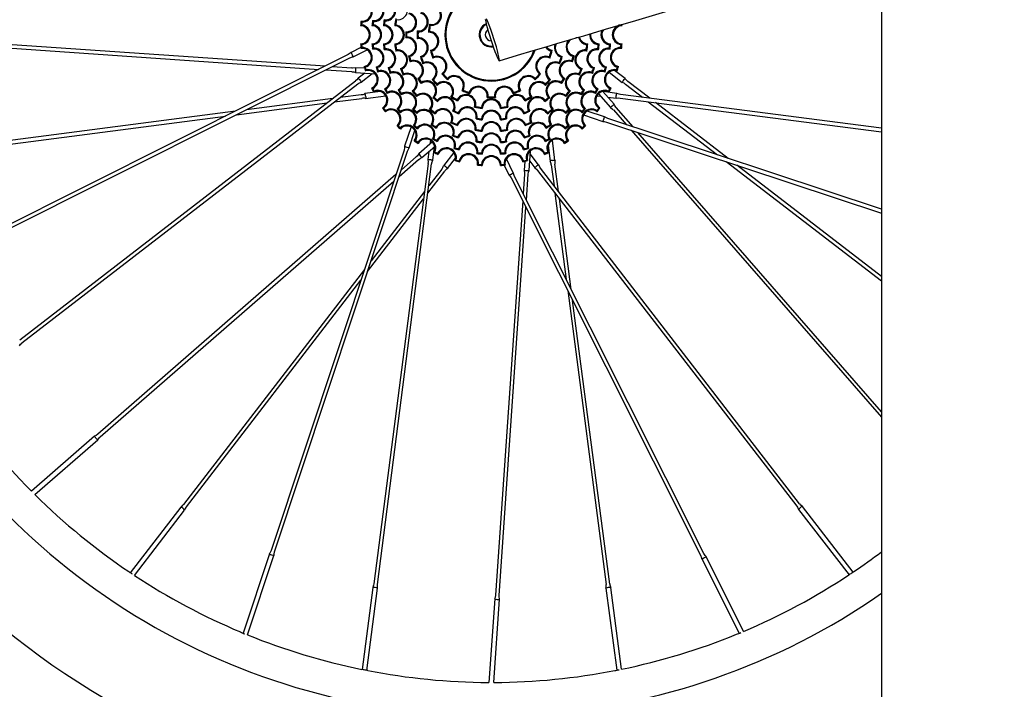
# Model space of a CAD drawing. Header units: inches. Extents: x -8 to 544, y 1 to 138.
# Drawn here: x 358.42 to 374.65, y 95.81 to 106.87 of the extents above; entities that cross this region are included whole.
import ezdxf

# ---------------------------------------------------------------- set-up
doc = ezdxf.new("R2010")
doc.units = ezdxf.units.IN
doc.layers.add('ZANO_R', color=7, linetype='Continuous', lineweight=0)
doc.layers.add('ZANO_W', color=1, linetype='Continuous', lineweight=0)
doc.styles.get("Standard").update_dxf_attribs({"font": 'arial.ttf'})
doc.dimstyles.new('amerykanie', dxfattribs={"dimtxt": 50, "dimasz": 50, "dimexe": 0.5, "dimexo": 0.5, "dimgap": 1, "dimtad": 1, "dimdec": 0, "dimzin": 0, "dimlunit": 5, "dimtxsty": 'Standard', "dimcen": 0.09, "dimclrd": 1, "dimclre": 1, "dimclrt": 1, "dimazin": 0, "dimtfac": 1, "dimtdec": 0, "dimtmove": 0, "dimatfit": 3, "dimfxl": 1, "dimtzin": 0, "dimarcsym": 1})

# ---------------------------------------------------------------- blocks, each defined once
blk = doc.blocks.new('*D413')
at = {"layer": 'ZANO_W', "color": 1, "lineweight": -2}
for p, q in [((372.788, 112.843), (352.537, 112.843)), ((353.037, 111.843), (353.037, 95.004)), ((368.408, 94.004), (352.537, 94.004))]:
    blk.add_line(p, q, dxfattribs=at)
at = {"layer": 'ZANO_W', "color": 1}
for points in [[(353.203, 111.843), (352.87, 111.843), (353.037, 112.843)], [(352.87, 95.004), (353.203, 95.004), (353.037, 94.004)]]:
    blk.add_solid(points, dxfattribs=at)
at = {"layer": 'ZANO_W', "color": 1, "insert": (351.696, 103.424), "char_height": 1.625, "attachment_point": 5, "rotation": 90}
blk.add_mtext('18 13/16', dxfattribs=at)

msp = doc.modelspace()

# ---------------------------------------------------------------- linework, layer by layer
at = {"layer": 'ZANO_R'}
for p, q in [((372.64038, 110.6198), (372.64038, 94.0045)), ((364.04786, 106.77045), (364.0639, 106.78416)), ((364.0546, 106.84748), (364.06801, 106.83119)), ((364.23577, 106.77043), (364.2519, 106.78408)), ((364.24436, 106.85768), (364.25752, 106.84114)), ((364.42378, 106.7704), (364.44003, 106.78398)), ((364.43508, 106.87073), (364.4479, 106.85388)), ((364.61193, 106.77037), (364.62833, 106.78386)), ((365.18199, 106.79549), (365.19429, 106.77784)), ((368.3444, 106.78416), (368.36043, 106.77045)), ((364.79325, 106.6722), (364.80777, 106.65661)), ((364.98138, 106.68426), (364.99566, 106.66832)), ((365.16796, 106.66206), (365.18367, 106.67677)), ((356.94719, 106.4901), (363.35615, 106.04977)), ((363.46152, 106.10265), (356.9513, 106.54993)), ((364.04786, 106.47077), (364.0639, 106.45706)), ((364.23577, 106.47079), (364.2519, 106.45713)), ((364.42378, 106.47081), (364.44003, 106.45723)), ((364.61193, 106.47084), (364.62833, 106.45736)), ((364.79325, 106.56901), (364.80777, 106.5846)), ((364.98138, 106.55696), (364.99566, 106.57289)), ((367.61504, 106.56901), (367.60031, 106.56961)), ((367.77997, 106.45736), (367.79637, 106.47084)), ((367.96826, 106.45723), (367.98451, 106.47081)), ((368.15639, 106.45713), (368.17252, 106.47079)), ((368.3444, 106.45706), (368.36043, 106.47077)), ((364.05289, 106.41058), (363.89185, 106.32977)), ((363.92771, 106.2583), (364.15503, 106.37237)), ((364.0546, 106.39374), (364.06801, 106.41002)), ((364.24436, 106.38354), (364.25752, 106.40007)), ((364.43508, 106.37048), (364.4479, 106.38733)), ((364.62742, 106.35317), (364.63977, 106.37044)), ((365.19922, 106.36462), (365.21765, 106.3535)), ((367.19064, 106.3535), (367.20907, 106.36462)), ((367.76852, 106.37044), (367.78087, 106.35317)), ((367.96039, 106.38733), (367.97321, 106.37048)), ((368.15077, 106.40007), (368.16393, 106.38354)), ((368.34028, 106.41002), (368.35369, 106.39374)), ((363.84068, 106.29291), (357.61489, 103.16881)), ((357.64178, 103.11521), (363.86758, 106.23931)), ((364.83587, 106.27262), (364.85419, 106.26175)), ((364.86494, 106.1736), (364.87448, 106.19265)), ((365.03335, 106.26221), (365.05222, 106.25212)), ((365.07689, 106.14258), (365.08486, 106.16244)), ((365.24069, 106.23702), (365.24905, 106.25685)), ((367.15924, 106.25685), (367.16761, 106.23702)), ((367.32343, 106.16244), (367.3314, 106.14258)), ((367.35608, 106.25212), (367.37494, 106.26221)), ((367.53382, 106.19265), (367.54335, 106.1736)), ((367.5541, 106.26175), (367.57243, 106.27262)), ((363.47376, 106.04169), (363.90096, 106.01234)), ((363.90507, 106.07217), (363.57913, 106.09456)), ((363.96245, 105.9981), (364.28959, 105.97562)), ((364.11455, 106.0678), (363.96793, 106.07787)), ((364.11638, 105.98752), (364.00699, 105.90309)), ((364.05585, 105.83979), (364.23655, 105.97927)), ((364.10664, 106.09861), (364.12481, 106.08789)), ((364.12666, 106.02392), (364.13703, 106.04228)), ((364.30282, 106.08965), (364.3213, 106.07941)), ((364.32827, 106.00576), (364.33795, 106.02454)), ((364.50175, 106.0784), (364.52061, 106.06878)), ((364.5351, 105.9831), (364.54385, 106.00238)), ((364.70494, 106.06385), (364.72427, 106.05507)), ((364.75036, 105.9542), (364.75782, 105.97408)), ((365.39022, 105.97802), (365.41158, 105.97535)), ((366.99671, 105.97535), (367.01807, 105.97802)), ((367.65047, 105.97408), (367.65793, 105.9542)), ((367.68402, 106.05507), (367.70335, 106.06385)), ((367.86445, 106.00238), (367.8732, 105.9831)), ((367.88768, 106.06878), (367.90654, 106.0784)), ((368.07035, 106.02454), (368.08002, 106.00576)), ((368.08699, 106.07941), (368.10547, 106.08965)), ((368.14605, 106.00183), (368.36506, 105.83338)), ((368.41381, 105.89676), (368.239, 106.03122)), ((368.27126, 106.04228), (368.28164, 106.02392)), ((368.28348, 106.08789), (368.30165, 106.09861)), ((363.96414, 105.85739), (358.42373, 101.58094)), ((358.46038, 101.53347), (364.00078, 105.80991)), ((364.98933, 105.90123), (365.00997, 105.89596)), ((365.04512, 105.81441), (365.0489, 105.83538)), ((365.22654, 105.88339), (365.24772, 105.88036)), ((365.30836, 105.78587), (365.30906, 105.80725)), ((365.48, 105.87831), (365.47957, 105.89983)), ((366.92872, 105.89983), (366.92829, 105.87831)), ((367.09923, 105.80725), (367.09993, 105.78587)), ((367.16058, 105.88036), (367.18176, 105.88339)), ((367.35939, 105.83538), (367.36317, 105.81441)), ((367.39832, 105.89596), (367.41896, 105.90123)), ((368.81731, 105.5738), (368.45662, 105.85122)), ((364.37721, 105.68289), (364.1195, 105.64927)), ((364.22915, 105.74231), (364.24891, 105.73491)), ((364.26183, 105.67223), (364.26886, 105.69212)), ((364.44294, 105.72892), (364.46306, 105.72249)), ((364.48427, 105.65161), (364.49009, 105.67192)), ((364.66508, 105.71317), (364.68562, 105.70799)), ((364.7188, 105.62768), (364.72304, 105.64843)), ((364.90013, 105.6948), (364.92107, 105.69132)), ((365.72195, 105.70252), (365.74255, 105.70877)), ((365.84452, 105.64795), (365.83538, 105.66743)), ((366.57291, 105.66743), (366.56377, 105.64795)), ((366.66574, 105.70877), (366.68634, 105.70252)), ((367.48722, 105.69132), (367.50817, 105.6948)), ((367.68525, 105.64843), (367.68949, 105.62768)), ((367.72268, 105.70799), (367.74321, 105.71317)), ((367.9182, 105.67192), (367.92403, 105.65161)), ((367.94523, 105.72249), (367.96536, 105.72892)), ((367.97275, 105.64853), (368.16916, 105.42314)), ((368.22945, 105.47567), (368.04558, 105.68667)), ((368.27535, 105.65365), (368.04894, 105.6828)), ((368.13943, 105.69212), (368.14646, 105.67223)), ((368.15939, 105.73491), (368.17914, 105.74231)), ((368.42006, 105.80368), (368.69916, 105.58901)), ((361.99999, 105.30215), (363.49804, 105.49762)), ((363.59233, 105.5704), (362.16287, 105.38389)), ((363.61615, 105.51303), (364.06737, 105.5719)), ((364.05961, 105.63137), (363.71045, 105.58581)), ((364.12984, 105.56998), (364.46289, 105.61343)), ((364.97238, 105.60064), (364.97444, 105.62177)), ((365.24121, 105.58812), (365.2625, 105.58887)), ((365.3192, 105.52054), (365.31693, 105.54172)), ((365.53764, 105.59348), (365.55858, 105.59788)), ((365.64789, 105.52983), (365.64123, 105.55017)), ((366.13706, 105.58577), (366.15334, 105.59985)), ((366.25495, 105.59985), (366.27123, 105.58577)), ((366.76706, 105.55017), (366.76041, 105.52983)), ((366.84972, 105.59788), (366.87065, 105.59348)), ((367.09137, 105.54172), (367.08909, 105.52054)), ((367.14579, 105.58887), (367.16708, 105.58812)), ((367.43386, 105.62177), (367.43592, 105.60064)), ((367.94651, 105.61537), (368.00861, 105.60737)), ((368.12808, 105.59199), (368.26514, 105.57434)), ((368.32775, 105.57636), (372.64038, 105.02109)), ((372.64038, 105.08156), (368.33541, 105.63584)), ((368.79358, 105.51638), (369.93626, 104.63748)), ((370.10922, 104.58011), (368.91173, 105.50117)), ((361.98217, 105.36031), (357.12966, 104.72715)), ((364.41167, 105.4127), (364.43241, 105.40884)), ((364.45602, 105.34936), (364.45949, 105.37017)), ((364.65074, 105.40246), (364.67173, 105.40008)), ((364.70635, 105.33469), (364.70811, 105.35575)), ((364.9056, 105.39345), (364.92677, 105.39297)), ((364.97699, 105.32206), (364.97651, 105.34323)), ((365.18418, 105.38884), (365.20531, 105.3909)), ((365.27834, 105.31659), (365.27486, 105.33753)), ((365.5711, 105.35865), (365.59132, 105.36537)), ((365.66497, 105.31578), (365.65682, 105.33546)), ((365.92913, 105.42747), (365.9473, 105.43876)), ((366.0545, 105.40536), (366.04129, 105.42219)), ((366.36701, 105.42219), (366.3538, 105.40536)), ((366.46099, 105.43876), (366.47916, 105.42747)), ((366.75147, 105.33546), (366.74332, 105.31578)), ((366.81698, 105.36537), (366.83719, 105.35865)), ((367.13343, 105.33753), (367.12996, 105.31659)), ((367.20298, 105.3909), (367.22412, 105.38884)), ((367.43179, 105.34323), (367.4313, 105.32206)), ((367.48153, 105.39297), (367.5027, 105.39345)), ((367.70018, 105.35575), (367.70194, 105.33469)), ((367.73656, 105.40008), (367.75756, 105.40246)), ((368.07002, 105.26711), (367.78563, 105.36145)), ((367.9488, 105.37017), (367.95227, 105.34936)), ((367.97588, 105.40884), (367.99662, 105.4127)), ((368.21764, 105.38272), (368.43228, 105.13641)), ((368.54418, 105.09929), (368.26285, 105.42212)), ((357.13742, 104.66769), (361.81929, 105.27858)), ((365.53774, 105.16682), (365.55762, 105.17428)), ((365.95228, 105.23142), (365.96978, 105.24357)), ((366.05443, 105.21673), (366.04106, 105.23332)), ((366.36723, 105.23332), (366.35386, 105.21673)), ((366.43851, 105.24357), (366.45601, 105.23142)), ((366.85068, 105.17428), (366.87056, 105.16682)), ((367.72531, 105.29722), (368.04484, 105.19122)), ((368.10708, 105.1811), (372.64038, 103.67724)), ((372.64038, 103.74043), (368.12596, 105.23802)), ((364.64865, 105.11979), (364.66975, 105.11959)), ((364.70333, 105.06511), (364.70313, 105.08621)), ((364.88076, 105.09944), (364.77476, 104.77991)), ((364.85065, 104.75473), (364.94499, 105.03912)), ((364.91823, 105.12281), (364.93929, 105.12457)), ((364.986, 105.0672), (364.98362, 105.08819)), ((365.21122, 105.13526), (365.23197, 105.1395)), ((365.29671, 105.08154), (365.29153, 105.10208)), ((365.64739, 105.1214), (365.63861, 105.14073)), ((365.93671, 105.04388), (365.95398, 105.05623)), ((366.05438, 105.02839), (366.0409, 105.04479)), ((366.3674, 105.04479), (366.35391, 105.02839)), ((366.45431, 105.05623), (366.47158, 105.04388)), ((366.76969, 105.14073), (366.76091, 105.1214)), ((367.11676, 105.10208), (367.11158, 105.08154)), ((367.17632, 105.1395), (367.19707, 105.13526)), ((367.42468, 105.08819), (367.42229, 105.0672)), ((367.469, 105.12457), (367.49006, 105.12281)), ((367.70516, 105.08621), (367.70496, 105.06511)), ((367.73855, 105.11959), (367.75964, 105.11979)), ((368.50973, 105.04753), (372.64038, 100.30742)), ((372.64038, 100.3987), (368.62163, 105.01041)), ((364.9329, 104.87248), (364.95371, 104.87595)), ((364.99624, 104.82813), (364.99238, 104.84887)), ((365.23207, 104.85201), (365.00667, 104.65559)), ((365.19891, 104.87824), (365.19091, 104.81614)), ((365.23515, 104.90072), (365.25546, 104.90655)), ((365.31246, 104.8594), (365.30603, 104.87952)), ((365.56664, 104.95156), (365.58592, 104.96031)), ((365.66194, 104.91821), (365.65231, 104.93707)), ((365.95402, 104.85154), (365.97087, 104.86437)), ((366.05435, 104.84024), (366.04077, 104.85649)), ((366.36752, 104.85649), (366.35394, 104.84024)), ((366.43742, 104.86437), (366.45427, 104.85154)), ((366.75598, 104.93707), (366.74636, 104.91821)), ((366.82237, 104.96031), (366.84166, 104.95156)), ((367.10227, 104.87952), (367.09583, 104.8594)), ((367.15283, 104.90655), (367.17315, 104.90072)), ((367.25478, 104.5463), (367.21132, 104.87935)), ((367.41591, 104.84887), (367.41205, 104.82813)), ((367.45459, 104.87595), (367.4754, 104.87248)), ((364.76464, 104.71767), (362.57141, 98.10629)), ((362.62833, 98.08741), (364.82156, 104.69879)), ((365.05921, 104.59531), (365.2702, 104.77918)), ((365.17553, 104.69667), (365.15788, 104.55962)), ((365.23719, 104.54941), (365.26634, 104.77581)), ((365.25577, 104.67829), (365.27566, 104.68532)), ((365.58537, 104.6787), (365.41692, 104.4597)), ((365.5893, 104.74473), (365.60808, 104.75441)), ((365.67319, 104.71928), (365.66295, 104.73776)), ((365.96708, 104.66082), (365.98361, 104.67398)), ((366.42468, 104.67398), (366.44122, 104.66082)), ((366.74534, 104.73776), (366.7351, 104.71928)), ((366.80021, 104.75441), (366.81899, 104.74473)), ((366.82666, 104.37891), (366.84913, 104.70605)), ((367.13263, 104.68532), (367.15252, 104.67829)), ((367.14186, 104.79367), (367.17549, 104.53596)), ((364.68283, 104.28058), (365.00566, 104.5619)), ((364.96626, 104.60711), (364.71995, 104.39247)), ((365.32585, 104.64561), (365.31845, 104.66537)), ((365.4803, 104.41095), (365.61476, 104.58576)), ((365.60746, 104.54312), (365.62582, 104.55349)), ((365.68215, 104.5231), (365.67143, 104.54127)), ((366.05432, 104.65223), (366.04067, 104.66836)), ((366.36762, 104.66836), (366.35397, 104.65223)), ((366.56645, 104.34417), (366.45239, 104.57149)), ((366.73686, 104.54127), (366.72614, 104.5231)), ((366.75696, 104.53101), (366.74688, 104.38439)), ((366.78247, 104.55349), (366.80084, 104.54312)), ((366.83723, 104.53284), (366.92167, 104.42345)), ((366.98497, 104.47231), (366.84549, 104.65301)), ((367.08984, 104.66537), (367.08244, 104.64561)), ((370.0807, 104.52638), (372.64038, 102.55758)), ((365.1599, 104.497), (364.26615, 97.55544)), ((364.32563, 97.54778), (365.21938, 104.48935)), ((365.15734, 104.00744), (365.43476, 104.36813)), ((365.38722, 104.40469), (365.17255, 104.12559)), ((365.97727, 104.47106), (365.99356, 104.48447)), ((366.05431, 104.46432), (366.0406, 104.48036)), ((366.36769, 104.48036), (366.35399, 104.46432)), ((366.41417, 104.46935), (366.49498, 104.30831)), ((366.41473, 104.48447), (366.43102, 104.47106)), ((366.96737, 104.3806), (371.24381, 98.8402)), ((371.29129, 98.87684), (367.01484, 104.41724)), ((367.19338, 104.47607), (367.23894, 104.12691)), ((367.31172, 104.03261), (367.25285, 104.48383)), ((372.64038, 102.63324), (370.25367, 104.469)), ((364.63107, 104.31502), (359.71137, 100.02788)), ((359.75077, 99.98266), (364.59395, 104.20313)), ((366.53184, 104.25714), (369.65594, 98.03135)), ((369.70955, 98.05824), (366.58544, 104.28404)), ((366.75258, 104.32153), (366.73019, 103.99559)), ((366.78306, 103.89022), (366.81241, 104.31742)), ((365.09992, 104.03117), (364.22102, 102.8885)), ((364.16364, 102.71553), (365.08471, 103.91303)), ((366.72211, 103.87798), (366.27483, 97.36776)), ((367.25435, 104.00879), (367.44087, 102.57933)), ((367.5226, 102.41645), (367.32713, 103.9145)), ((366.33466, 97.36365), (366.77498, 103.77261)), ((364.10992, 102.74405), (361.12639, 98.8651)), ((361.17392, 98.82854), (364.05254, 102.57108)), ((367.46444, 102.39862), (368.0976, 97.54612)), ((368.15707, 97.55388), (367.54618, 102.23575)), ((359.65782, 99.99447), (358.61659, 99.08711)), ((358.6734, 99.03056), (359.71035, 99.93419)), ((372.17382, 97.74983), (371.33699, 98.83399)), ((361.08085, 98.82229), (360.24829, 97.73986)), ((360.31584, 97.69654), (361.14423, 98.77354)), ((371.27369, 98.78513), (372.10682, 97.70576)), ((362.54232, 98.05035), (362.10858, 96.74286)), ((362.18321, 96.71387), (362.61822, 98.02517)), ((369.67493, 97.97122), (370.29278, 96.73996)), ((370.36604, 96.77226), (369.7464, 98.00708)), ((364.24834, 97.49538), (364.07422, 96.14303)), ((364.15282, 96.12738), (364.32764, 97.48517)), ((368.09567, 97.48364), (368.27235, 96.12957)), ((368.35076, 96.14667), (368.17496, 97.49399)), ((366.26058, 97.30627), (366.16592, 95.92841)), ((366.24608, 95.92859), (366.34036, 97.30079))]:
    msp.add_line(p, q, dxfattribs=at)
at = {"layer": 'ZANO_R', "flags": 128}
for points in [[(366.33436, 106.1933), (366.63614, 106.28252), (366.8953, 106.35912), (367.11186, 106.42311), (367.2858, 106.47449), (367.41714, 106.51327), (367.51809, 106.54307), (367.62218, 106.57379), (367.73132, 106.606), (368.10726, 106.71683), (368.53316, 106.84221), (369.08237, 107.00352), (369.64303, 107.16768), (370.21472, 107.33442), (371.26309, 107.63814), (372.33223, 107.94457), (372.64038, 108.03173)], [(366.10545, 106.87791), (366.11137, 106.8438), (366.1215, 106.79841), (366.13543, 106.7435), (366.15264, 106.68116), (366.17245, 106.6138), (366.19412, 106.544), (366.21681, 106.47444), (366.23964, 106.4078), (366.26174, 106.34664), (366.28226, 106.29331), (366.30042, 106.24986), (366.3155, 106.21795), (366.32694, 106.19882), (366.33429, 106.1932), (366.33727, 106.20131), (366.33577, 106.22283), (366.32985, 106.25694), (366.31973, 106.30232), (366.30579, 106.35724), (366.28859, 106.41957), (366.26877, 106.48694), (366.2471, 106.55674)], [(366.2471, 106.55674), (366.22442, 106.6263), (366.20158, 106.69294), (366.17948, 106.7541), (366.15896, 106.80743), (366.14081, 106.85088), (366.12572, 106.88278)], [(363.89085, 106.33065), (363.8769, 106.31632), (363.84044, 106.29326)], [(363.86763, 106.23903), (363.91226, 106.25538), (363.92754, 106.25712)], [(363.90079, 106.0109), (363.93594, 106.00678), (363.96187, 105.99697)], [(363.96778, 106.07795), (363.92232, 106.07174), (363.90525, 106.07366)], [(364.0059, 105.90342), (363.98527, 105.87629), (363.96329, 105.85843)], [(364.00165, 105.80884), (364.01746, 105.82146), (364.05577, 105.83919)], [(364.00682, 105.90291), (364.00699, 105.90309), (364.01049, 105.90195), (364.01718, 105.89616), (364.02604, 105.88661), (364.03571, 105.87475), (364.04473, 105.86239), (364.05173, 105.8514), (364.05563, 105.84346), (364.05585, 105.83979), (364.05561, 105.83966)], [(368.38464, 105.86876), (368.39433, 105.8806), (368.40328, 105.89009), (368.41012, 105.89576), (368.41381, 105.89676), (368.41402, 105.89654)], [(368.26538, 105.57435), (368.26514, 105.57434), (368.26346, 105.57763), (368.26283, 105.58645), (368.26332, 105.59946), (368.26486, 105.61469), (368.26722, 105.62981), (368.27005, 105.64253), (368.2729, 105.6509), (368.27535, 105.65365), (368.2756, 105.65357)], [(368.33556, 105.63721), (368.31545, 105.63947), (368.27583, 105.65402)], [(364.13067, 105.6104), (364.13219, 105.59517), (364.13257, 105.58214), (364.13175, 105.57329), (364.12984, 105.56998), (364.12954, 105.56999)], [(368.26567, 105.57335), (368.29944, 105.57793), (368.32761, 105.57503)], [(368.16922, 105.42297), (368.20575, 105.39522), (368.21646, 105.3818)], [(368.26399, 105.42301), (368.24205, 105.45078), (368.23065, 105.47606)], [(368.04492, 105.18989), (368.06492, 105.19016), (368.10701, 105.18068)], [(368.12613, 105.23826), (368.08301, 105.25825), (368.07097, 105.26782)], [(364.77343, 104.77983), (364.7737, 104.75984), (364.76422, 104.71775)], [(364.8218, 104.69863), (364.84179, 104.74175), (364.85136, 104.75378)], [(365.00652, 104.65554), (364.97876, 104.619), (364.96534, 104.60829)], [(365.00655, 104.56076), (365.03432, 104.5827), (365.0596, 104.5941)], [(365.15688, 104.55909), (365.16147, 104.52531), (365.15857, 104.49714)], [(365.15789, 104.55938), (365.15788, 104.55962), (365.16117, 104.56129), (365.16999, 104.56193), (365.183, 104.56144), (365.19823, 104.55989), (365.21335, 104.55753), (365.22607, 104.55471), (365.23444, 104.55185), (365.23719, 104.54941), (365.23711, 104.54915)], [(365.22075, 104.48919), (365.22301, 104.50931), (365.23756, 104.54893)], [(367.21435, 104.54713), (367.22958, 104.54865), (367.24261, 104.54903), (367.25146, 104.54821), (367.25478, 104.5463), (367.25477, 104.546)], [(365.4523, 104.44011), (365.46414, 104.43042), (365.47363, 104.42147), (365.4793, 104.41464), (365.4803, 104.41095), (365.48008, 104.41074)], [(366.74681, 104.38424), (366.75302, 104.33878), (366.7511, 104.32171)], [(366.81385, 104.31725), (366.81797, 104.35239), (366.82778, 104.37833)], [(366.92134, 104.42237), (366.94846, 104.40173), (366.96632, 104.37975)], [(366.92184, 104.42328), (366.92167, 104.42345), (366.92281, 104.42695), (366.92859, 104.43364), (366.93814, 104.4425), (366.95, 104.45217), (366.96237, 104.46119), (366.97335, 104.46819), (366.98129, 104.47209), (366.98497, 104.47231), (366.98509, 104.47207)], [(367.01592, 104.4181), (367.0033, 104.43392), (366.98557, 104.47223)], [(366.4941, 104.30731), (366.50843, 104.29336), (366.53149, 104.2569)], [(366.58573, 104.28409), (366.56937, 104.32872), (366.56763, 104.344)], [(358.41858, 101.48739), (358.43925, 101.51456), (358.46124, 101.53243)], [(359.71049, 100.02903), (359.68271, 100.00708), (359.65746, 99.99569)], [(359.71038, 99.93422), (359.71035, 99.93419), (359.7077, 99.93591), (359.70146, 99.94197), (359.69257, 99.95143), (359.68239, 99.96285), (359.67246, 99.9745), (359.66431, 99.98459), (359.65917, 99.99161), (359.65782, 99.99447), (359.65787, 99.9945)], [(359.7105, 99.93422), (359.73827, 99.97078), (359.7517, 99.98149)], [(358.67911, 99.02551), (358.67804, 99.02644), (358.67303, 99.03089)], [(371.24274, 98.83933), (371.25536, 98.82351), (371.27307, 98.78525)], [(371.33736, 98.83504), (371.31019, 98.85571), (371.29232, 98.8777)], [(362.57116, 98.10643), (362.55118, 98.06333), (362.54147, 98.05112)], [(362.61954, 98.02548), (362.61928, 98.04524), (362.62876, 98.08736)], [(369.65567, 98.03127), (369.67202, 97.98666), (369.67378, 97.97116)], [(369.74712, 98.00824), (369.73296, 98.02202), (369.70988, 98.0585)], [(360.28426, 97.71609), (360.27489, 97.72196), (360.26096, 97.73112), (360.24752, 97.74039), (360.23602, 97.74868), (360.22763, 97.75493), (360.22324, 97.75828), (360.22326, 97.75826)], [(372.18503, 97.75826), (372.18505, 97.75828), (372.18068, 97.75495), (372.17233, 97.74872), (372.1608, 97.74041), (372.14733, 97.73112), (372.13342, 97.72197), (372.12063, 97.71395), (372.11046, 97.70782), (372.10417, 97.70414), (372.10256, 97.70321), (372.10459, 97.70438)], [(364.26478, 97.55559), (364.26252, 97.53548), (364.24799, 97.4959)], [(364.32865, 97.48565), (364.32406, 97.51948), (364.32696, 97.54766)], [(366.27339, 97.36795), (366.26927, 97.33278), (366.25946, 97.30688)], [(366.34043, 97.30091), (366.33422, 97.3464), (366.33614, 97.36347)], [(364.16692, 96.12483), (364.16725, 96.12478), (364.16342, 96.12529), (364.15447, 96.12656), (364.14142, 96.1286), (364.12575, 96.13137), (364.10931, 96.13466), (364.09394, 96.13807), (364.0813, 96.14114), (364.07279, 96.14334), (364.06936, 96.14426), (364.06962, 96.14419)]]:
    msp.add_lwpolyline(points, dxfattribs=at)
at = {"layer": 'ZANO_R'}
for centre, radius, start, end in [((366.20415, 106.62061), 12.67514, 40.060676, 264.472875), ((366.20415, 106.62061), 11.24471, 41.861895, 180), ((366.20415, 106.62061), 0.76464, 42.250689, 180), ((366.20415, 106.62061), 0.74965, 42.850143, 339.679234), ((364.0755, 106.99594), 0.14993, 261.987535, 78.012465), ((364.0755, 106.99594), 0.16492, 267.397024, 72.602976), ((364.26801, 107.00573), 0.14993, 260.926312, 76.573688), ((364.26801, 107.00573), 0.16492, 266.354603, 71.145397), ((364.46228, 107.01818), 0.14993, 259.547582, 74.738132), ((364.46228, 107.01818), 0.16492, 264.998721, 69.286993), ((364.65939, 107.03452), 0.16492, 263.166225, 66.833775), ((364.80668, 106.82153), 0.14993, 264.861867, 78.774497), ((364.80668, 106.82153), 0.16492, 270.377512, 73.258851), ((364.99832, 106.83323), 0.14993, 263.5101, 76.4899), ((364.99832, 106.83323), 0.16492, 269.073389, 70.926611), ((365.21789, 106.94106), 0.14993, 256.145479, 67.854521), ((365.21789, 106.94106), 0.16492, 261.774446, 62.225554), ((366.20415, 106.62061), 2.16148, 173.975071, 176.024929), ((366.20415, 106.62061), 2.14649, 174.369836, 175.630164), ((364.04266, 106.62061), 0.16492, 277.397024, 82.602976), ((366.20415, 106.62061), 1.97407, 173.102625, 175.647375), ((366.20415, 106.62061), 1.95908, 173.536513, 175.213487), ((364.23008, 106.62061), 0.16492, 277.604603, 82.395397), ((366.20415, 106.62061), 1.78666, 171.952306, 175.190551), ((366.20415, 106.62061), 1.77167, 172.433917, 174.70894), ((364.41749, 106.62061), 0.16492, 277.855864, 82.144136), ((366.20415, 106.62061), 1.59925, 170.373448, 174.626552), ((366.20415, 106.62061), 1.58425, 170.914564, 174.085436), ((364.6049, 106.62061), 0.16492, 278.166225, 81.833775), ((366.20415, 106.62061), 1.03701, 170.290959, 177.709041), ((366.20415, 106.62061), 0.19991, 114.706793, 278.684691), ((366.20415, 106.62061), 0.18741, 115.460336, 277.983843), ((368.36563, 106.62061), 0.16492, 97.397024, 262.602976), ((366.20415, 106.62061), 2.16148, 3.975071, 4.517615), ((366.20415, 106.62061), 11.24471, 180, 304.916299), ((364.04266, 106.62061), 0.14993, 271.987535, 88.012465), ((364.23008, 106.62061), 0.14993, 272.176312, 87.823688), ((364.41749, 106.62061), 0.14993, 272.404725, 87.595275), ((364.6049, 106.62061), 0.14993, 272.686724, 87.313276), ((366.20415, 106.62061), 1.41184, 177.905552, 182.094448), ((366.20415, 106.62061), 1.39684, 178.522926, 181.477074), ((366.20415, 106.62061), 1.22442, 177.0202, 182.9798), ((366.20415, 106.62061), 1.20943, 177.738806, 182.261194), ((365.17282, 106.51221), 0.14993, 280.145479, 91.854521), ((366.20415, 106.62061), 1.02202, 171.150408, 176.849592), ((365.17282, 106.51221), 0.16492, 285.774446, 86.225554), ((366.20415, 106.62061), 0.76464, 180, 340.661903), ((366.20415, 106.62061), 0.09995, 125.118625, 268.540748), ((367.99081, 106.62061), 0.16492, 175.093999, 262.144136), ((367.99081, 106.62061), 0.14993, 172.598167, 267.595275), ((368.17822, 106.62061), 0.16492, 152.782683, 262.395397), ((368.17822, 106.62061), 0.14993, 146.669241, 267.823688), ((368.36563, 106.62061), 0.14993, 91.987535, 268.012465), ((366.20415, 106.62061), 2.16148, 183.975071, 186.024929), ((366.20415, 106.62061), 2.14649, 184.369836, 185.630164), ((366.20415, 106.62061), 1.97407, 184.352625, 186.897375), ((366.20415, 106.62061), 1.95908, 184.786513, 186.463487), ((366.20415, 106.62061), 1.78666, 184.809449, 188.047694), ((366.20415, 106.62061), 1.77167, 185.29106, 187.566083), ((366.20415, 106.62061), 1.59925, 185.373448, 189.626552), ((366.20415, 106.62061), 1.58425, 185.914564, 189.085436), ((364.80668, 106.41968), 0.14993, 281.225503, 95.138133), ((364.80668, 106.41968), 0.16492, 286.741149, 89.622488), ((364.99832, 106.40799), 0.14993, 283.5101, 96.4899), ((364.99832, 106.40799), 0.16492, 289.073389, 90.926611), ((367.40997, 106.40799), 0.16492, 159.534596, 250.926611), ((367.40997, 106.40799), 0.14993, 154.819187, 256.4899), ((367.60161, 106.41968), 0.16492, 136.311285, 253.258851), ((367.60161, 106.41968), 0.14993, 121.477667, 258.774497), ((367.80339, 106.62061), 0.16492, 194.239899, 261.833775), ((367.80339, 106.62061), 0.14993, 193.976971, 267.313276), ((366.20415, 106.62061), 1.58425, 350.914564, 354.085436), ((366.20415, 106.62061), 1.59925, 350.373448, 354.626552), ((366.20415, 106.62061), 1.77167, 352.433917, 354.70894), ((366.20415, 106.62061), 1.78666, 351.952306, 355.190551), ((366.20415, 106.62061), 1.95908, 353.536513, 355.213487), ((366.20415, 106.62061), 1.97407, 353.102625, 355.647375), ((366.20415, 106.62061), 2.14649, 354.369836, 355.630164), ((366.20415, 106.62061), 2.16148, 353.975071, 356.024929), ((364.07462, 106.37675), 0.18872, 194.414944, 218.877321), ((364.0755, 106.24527), 0.14993, 281.987535, 98.012465), ((364.0755, 106.24527), 0.16492, 287.397024, 92.602976), ((364.26801, 106.23548), 0.14993, 283.426312, 99.073688), ((364.26801, 106.23548), 0.16492, 288.854603, 93.645397), ((364.46228, 106.22304), 0.14993, 285.261868, 100.452418), ((364.46228, 106.22304), 0.16492, 290.713007, 95.001279), ((364.65939, 106.20669), 0.14993, 287.686724, 102.313276), ((364.65939, 106.20669), 0.16492, 293.166225, 96.833775), ((366.20415, 106.62061), 1.03701, 194.290959, 201.709041), ((366.20415, 106.62061), 1.02202, 195.150408, 200.849592), ((367.23548, 106.51221), 0.16492, 214.615563, 254.225554), ((367.23548, 106.51221), 0.14993, 216.488582, 259.854521), ((366.20415, 106.62061), 1.02202, 339.150408, 344.849592), ((366.20415, 106.62061), 1.03701, 338.290959, 345.709041), ((367.7489, 106.20669), 0.16492, 83.166225, 246.833775), ((367.7489, 106.20669), 0.14993, 77.686724, 252.313276), ((367.94601, 106.22304), 0.16492, 84.998721, 249.286993), ((367.94601, 106.22304), 0.14993, 79.547582, 254.738132), ((368.14029, 106.23548), 0.16492, 86.354603, 251.145397), ((368.14029, 106.23548), 0.14993, 80.926312, 256.573688), ((368.33279, 106.24527), 0.16492, 87.397024, 252.602976), ((368.33279, 106.24527), 0.14993, 81.987535, 258.012465), ((366.20415, 106.62061), 1.41184, 194.269188, 198.458084), ((366.20415, 106.62061), 1.39684, 194.886562, 197.840711), ((364.9199, 106.03411), 0.14993, 297.58914, 111.501769), ((364.9199, 106.03411), 0.16492, 303.104785, 105.986124), ((366.20415, 106.62061), 1.22442, 197.0202, 202.9798), ((366.20415, 106.62061), 1.20943, 197.738806, 202.261194), ((365.14376, 106.00839), 0.14993, 303.5101, 116.4899), ((365.14376, 106.00839), 0.16492, 309.073389, 110.926611), ((365.30607, 106.1021), 0.14993, 304.145479, 115.854521), ((365.30607, 106.1021), 0.16492, 309.774446, 110.225554), ((367.10222, 106.1021), 0.16492, 69.774446, 230.225554), ((367.10222, 106.1021), 0.14993, 64.145479, 235.854521), ((367.26453, 106.00839), 0.16492, 69.073389, 230.926611), ((367.26453, 106.00839), 0.14993, 63.5101, 236.4899), ((366.20415, 106.62061), 1.20943, 337.738806, 342.261194), ((367.4884, 106.03411), 0.16492, 74.013876, 236.895215), ((366.20415, 106.62061), 1.22442, 337.0202, 342.9798), ((367.4884, 106.03411), 0.14993, 68.498231, 242.41086), ((366.20415, 106.62061), 1.39684, 342.159289, 345.113438), ((366.20415, 106.62061), 1.41184, 341.541916, 345.730812), ((364.14099, 106.01592), 0.17943, 172.888332, 185.702115), ((364.14217, 106.03581), 0.17924, 166.429578, 179.25691), ((366.20415, 106.62061), 2.16148, 193.975071, 196.024929), ((366.20415, 106.62061), 2.14649, 194.369836, 195.630164), ((364.17302, 105.88134), 0.14993, 291.987535, 108.012465), ((364.17302, 105.88134), 0.16492, 297.397024, 102.602976), ((366.20415, 106.62061), 1.97407, 195.602625, 198.147375), ((366.20415, 106.62061), 1.95908, 196.036513, 197.713487), ((364.38034, 105.86516), 0.14993, 294.676312, 110.323688), ((364.38034, 105.86516), 0.16492, 300.104603, 104.895397), ((366.20415, 106.62061), 1.78666, 197.666592, 200.904836), ((366.20415, 106.62061), 1.77167, 198.148203, 200.423226), ((364.59442, 105.8454), 0.14993, 298.11901, 113.309561), ((364.59442, 105.8454), 0.16492, 303.57015, 107.858422), ((366.20415, 106.62061), 1.59925, 200.373448, 204.626552), ((366.20415, 106.62061), 1.58425, 200.914564, 204.085436), ((364.81916, 105.82098), 0.14993, 302.686724, 117.313276), ((364.81916, 105.82098), 0.16492, 308.166225, 111.833775), ((366.20415, 106.62061), 1.03701, 218.290959, 225.709041), ((366.20415, 106.62061), 1.02202, 219.150408, 224.849592), ((366.20415, 106.62061), 1.03701, 314.290959, 321.709041), ((366.20415, 106.62061), 1.02202, 315.150408, 320.849592), ((367.58913, 105.82098), 0.16492, 68.166225, 231.833775), ((367.58913, 105.82098), 0.14993, 62.686724, 237.313276), ((367.81387, 105.8454), 0.16492, 72.141578, 236.42985), ((366.20415, 106.62061), 1.58425, 335.914564, 339.085436), ((366.20415, 106.62061), 1.59925, 335.373448, 339.626552), ((367.81387, 105.8454), 0.14993, 66.690439, 241.88099), ((368.02795, 105.86516), 0.16492, 75.104603, 239.895397), ((366.20415, 106.62061), 1.77167, 339.576774, 341.851797), ((366.20415, 106.62061), 1.78666, 339.095164, 342.333408), ((368.02795, 105.86516), 0.14993, 69.676312, 245.323688), ((366.20415, 106.62061), 1.95908, 342.286513, 343.963487), ((368.23528, 105.88134), 0.16492, 77.397024, 242.602976), ((366.20415, 106.62061), 1.97407, 341.852625, 344.397375), ((368.23528, 105.88134), 0.14993, 71.987535, 248.012465), ((366.20415, 106.62061), 2.14649, 344.369836, 345.630164), ((366.20415, 106.62061), 2.16148, 343.975071, 346.024929), ((366.20415, 106.62061), 1.41184, 210.632825, 214.821721), ((366.20415, 106.62061), 1.39684, 211.250199, 214.204347), ((365.13715, 105.69605), 0.14993, 313.952776, 127.865406), ((365.13715, 105.69605), 0.16492, 319.468421, 122.349761), ((366.20415, 106.62061), 1.22442, 217.0202, 222.9798), ((366.20415, 106.62061), 1.20943, 217.738806, 222.261194), ((365.4171, 105.68264), 0.14993, 323.5101, 136.4899), ((365.4171, 105.68264), 0.16492, 329.073389, 130.926611), ((365.59461, 105.78165), 0.16492, 333.774446, 134.225554), ((365.59461, 105.78165), 0.14993, 328.145479, 139.854521), ((366.81369, 105.78165), 0.16492, 45.774446, 206.225554), ((366.81369, 105.78165), 0.14993, 40.145479, 211.854521), ((366.99119, 105.68264), 0.16492, 49.073389, 210.926611), ((366.99119, 105.68264), 0.14993, 43.5101, 216.4899), ((366.20415, 106.62061), 1.20943, 317.738806, 322.261194), ((366.20415, 106.62061), 1.22442, 317.0202, 322.9798), ((367.27114, 105.69605), 0.16492, 57.650239, 220.531579), ((367.27114, 105.69605), 0.14993, 52.134594, 226.047224), ((366.20415, 106.62061), 1.39684, 325.795653, 328.749801), ((366.20415, 106.62061), 1.41184, 325.178279, 329.367175), ((368.42179, 105.82556), 0.05698, 130.692532, 172.256453), ((368.33872, 105.72266), 0.11349, 44.856915, 76.31551), ((368.51716, 105.95323), 0.1175, 208.82916, 239.349044), ((364.05981, 105.74625), 0.11356, 269.867031, 301.306103), ((364.07385, 105.61468), 0.05698, 355.693234, 37.258952), ((366.20415, 106.62061), 2.16148, 203.975071, 206.024929), ((366.20415, 106.62061), 2.14649, 204.369836, 205.630164), ((364.33225, 105.53987), 0.14993, 301.987535, 118.012465), ((364.33225, 105.53987), 0.16492, 307.397024, 112.602976), ((366.20415, 106.62061), 1.97407, 206.852625, 209.397375), ((366.20415, 106.62061), 1.95908, 207.286513, 208.963487), ((364.56277, 105.52387), 0.14993, 305.926312, 121.573688), ((364.56277, 105.52387), 0.16492, 311.354603, 116.145397), ((366.20415, 106.62061), 1.78666, 210.523735, 213.761979), ((366.20415, 106.62061), 1.77167, 211.005346, 213.280368), ((364.80728, 105.50664), 0.14993, 310.976153, 126.166704), ((364.80728, 105.50664), 0.16492, 316.427293, 120.715564), ((366.20415, 106.62061), 1.59925, 215.373448, 219.626552), ((366.20415, 106.62061), 1.58425, 215.914564, 219.085436), ((365.07331, 105.48977), 0.16492, 323.166225, 126.833775), ((366.20415, 106.62061), 1.03701, 242.290959, 249.709041), ((366.20415, 106.62061), 1.02202, 243.150408, 248.849592), ((365.98854, 105.60626), 0.16492, 357.774446, 158.225554), ((365.98854, 105.60626), 0.14993, 352.145479, 163.854521), ((366.41975, 105.60626), 0.16492, 21.774446, 182.225554), ((366.41975, 105.60626), 0.14993, 16.145479, 187.854521), ((366.20415, 106.62061), 1.03701, 290.290959, 297.709041), ((366.20415, 106.62061), 1.02202, 291.150408, 296.849592), ((367.33498, 105.48977), 0.16492, 53.166225, 216.833775), ((366.20415, 106.62061), 1.58425, 320.914564, 324.085436), ((366.20415, 106.62061), 1.59925, 320.373448, 324.626552), ((367.60101, 105.50664), 0.16492, 59.284436, 223.572707), ((367.60101, 105.50664), 0.14993, 53.833296, 229.023847), ((367.84553, 105.52387), 0.16492, 63.854603, 228.645397), ((366.20415, 106.62061), 1.77167, 326.719632, 328.994654), ((366.20415, 106.62061), 1.78666, 326.238021, 329.476265), ((367.84553, 105.52387), 0.14993, 58.426312, 234.073688), ((368.07605, 105.53987), 0.16492, 67.397024, 232.602976), ((366.20415, 106.62061), 1.95908, 331.036513, 332.713487), ((366.20415, 106.62061), 1.97407, 330.602625, 333.147375), ((368.07605, 105.53987), 0.14993, 61.987535, 238.012465), ((366.20415, 106.62061), 2.14649, 334.369836, 335.630164), ((366.20415, 106.62061), 2.16148, 333.975071, 336.024929), ((364.09669, 105.45689), 0.11757, 73.837793, 104.34036), ((365.07331, 105.48977), 0.14993, 317.686724, 132.313276), ((366.20415, 106.62061), 1.41184, 226.996461, 231.185357), ((366.20415, 106.62061), 1.39684, 227.613835, 230.567983), ((365.44085, 105.4329), 0.16492, 335.832058, 138.713397), ((365.44085, 105.4329), 0.14993, 330.316412, 144.229042), ((366.20415, 106.62061), 1.22442, 237.0202, 242.9798), ((366.20415, 106.62061), 1.20943, 237.738806, 242.261194), ((365.78537, 105.47002), 0.16492, 349.073389, 150.926611), ((365.78537, 105.47002), 0.14993, 343.5101, 156.4899), ((366.20415, 105.39618), 0.16492, 9.073389, 170.926611), ((366.20415, 105.39618), 0.14993, 3.5101, 176.4899), ((366.20415, 106.62061), 1.03701, 266.290959, 273.709041), ((366.20415, 106.62061), 1.02202, 267.150408, 272.849592), ((366.62292, 105.47002), 0.16492, 29.073389, 190.926611), ((366.62292, 105.47002), 0.14993, 23.5101, 196.4899), ((366.20415, 106.62061), 1.22442, 297.0202, 302.9798), ((366.20415, 106.62061), 1.20943, 297.738806, 302.261194), ((366.96744, 105.4329), 0.16492, 41.286603, 204.167942), ((366.96744, 105.4329), 0.14993, 35.770958, 209.683588), ((366.20415, 106.62061), 1.41184, 308.814643, 313.003539), ((366.20415, 106.62061), 1.39684, 309.432017, 312.386165), ((367.33498, 105.48977), 0.14993, 47.686724, 222.313276), ((366.20415, 106.62061), 2.16148, 213.975071, 216.024929), ((366.20415, 106.62061), 2.14649, 214.369836, 215.630164), ((364.54835, 105.23123), 0.14993, 311.987535, 128.012465), ((364.54835, 105.23123), 0.16492, 317.397024, 122.602976), ((366.20415, 106.62061), 1.97407, 218.102625, 220.647375), ((366.20415, 106.62061), 1.95908, 218.536513, 220.213487), ((364.80827, 105.22473), 0.14993, 317.176312, 132.823688), ((364.80827, 105.22473), 0.16492, 322.604603, 127.395397), ((366.20415, 106.62061), 1.78666, 223.380878, 226.619122), ((366.20415, 106.62061), 1.77167, 223.862489, 226.137511), ((365.09018, 105.22374), 0.16492, 329.284436, 133.572707), ((365.09018, 105.22374), 0.14993, 323.833296, 139.023847), ((366.20415, 106.62061), 1.59925, 230.373448, 234.626552), ((366.20415, 106.62061), 1.58425, 230.914564, 234.085436), ((365.40452, 105.23562), 0.16492, 338.166225, 141.833775), ((365.40452, 105.23562), 0.14993, 332.686724, 147.313276), ((366.20415, 106.62061), 1.41184, 243.360098, 247.548993), ((366.20415, 106.62061), 1.39684, 243.977471, 246.93162), ((365.80639, 105.26596), 0.16492, 352.195694, 155.077033), ((365.80639, 105.26596), 0.14993, 346.680049, 160.592679), ((366.20415, 106.62061), 1.22442, 257.0202, 262.9798), ((366.20415, 106.62061), 1.20943, 257.738806, 262.261194), ((366.20415, 105.20877), 0.16492, 8.55933, 171.44067), ((366.20415, 105.20877), 0.14993, 3.043685, 176.956315), ((366.20415, 106.62061), 1.22442, 277.0202, 282.9798), ((366.20415, 106.62061), 1.20943, 277.738806, 282.261194), ((366.60191, 105.26596), 0.16492, 24.922967, 187.804306), ((366.60191, 105.26596), 0.14993, 19.407321, 193.319951), ((366.20415, 106.62061), 1.41184, 292.451007, 296.639902), ((366.20415, 106.62061), 1.39684, 293.06838, 296.022529), ((367.00377, 105.23562), 0.16492, 38.166225, 201.833775), ((367.00377, 105.23562), 0.14993, 32.686724, 207.313276), ((366.20415, 106.62061), 1.59925, 305.373448, 309.626552), ((366.20415, 106.62061), 1.58425, 305.914564, 309.085436), ((367.31811, 105.22374), 0.16492, 46.427293, 210.715564), ((367.31811, 105.22374), 0.14993, 40.976153, 216.166704), ((366.20415, 106.62061), 1.78666, 313.380878, 316.619122), ((366.20415, 106.62061), 1.77167, 313.862489, 316.137511), ((367.60003, 105.22473), 0.16492, 52.604603, 217.395397), ((367.60003, 105.22473), 0.14993, 47.176312, 222.823688), ((367.85994, 105.23123), 0.16492, 57.397024, 222.602976), ((366.20415, 106.62061), 1.95908, 319.786513, 321.463487), ((366.20415, 106.62061), 1.97407, 319.352625, 321.897375), ((367.85994, 105.23123), 0.14993, 51.987535, 228.012465), ((366.20415, 106.62061), 2.14649, 324.369836, 325.630164), ((366.20415, 106.62061), 2.16148, 323.975071, 326.024929), ((368.07558, 105.57622), 0.17943, 301.437532, 314.251507), ((368.09066, 105.58924), 0.17933, 307.886581, 320.707005), ((365.42894, 105.01088), 0.16492, 342.141578, 146.42985), ((365.42894, 105.01088), 0.14993, 336.690439, 151.88099), ((366.20415, 106.62061), 1.59925, 245.373448, 249.626552), ((366.20415, 106.62061), 1.58425, 245.914564, 249.085436), ((365.79023, 105.07585), 0.16492, 353.166225, 156.833775), ((365.79023, 105.07585), 0.14993, 347.686724, 162.313276), ((366.20415, 106.62061), 1.41184, 259.723734, 263.91263), ((366.20415, 106.62061), 1.39684, 260.341108, 263.295256), ((366.20415, 105.02136), 0.16492, 8.166225, 171.833775), ((366.20415, 105.02136), 0.14993, 2.686724, 177.313276), ((366.20415, 106.62061), 1.41184, 276.08737, 280.276266), ((366.20415, 106.62061), 1.39684, 276.704744, 279.658892), ((366.61806, 105.07585), 0.16492, 23.166225, 186.833775), ((366.61806, 105.07585), 0.14993, 17.686724, 192.313276), ((366.20415, 106.62061), 1.59925, 290.373448, 294.626552), ((366.20415, 106.62061), 1.58425, 290.914564, 294.085436), ((366.97935, 105.01088), 0.16492, 33.57015, 197.858422), ((366.97935, 105.01088), 0.14993, 28.11901, 203.309561), ((367.8823, 105.28726), 0.1888, 329.421666, 353.873591), ((366.20415, 106.62061), 2.16148, 223.975071, 226.024929), ((366.20415, 106.62061), 2.14649, 224.369836, 225.630164), ((364.81477, 104.96481), 0.16492, 327.397024, 132.602976), ((364.81477, 104.96481), 0.14993, 321.987535, 138.012465), ((366.20415, 106.62061), 1.97407, 229.352625, 231.897375), ((366.20415, 106.62061), 1.95908, 229.786513, 231.463487), ((365.10741, 104.97923), 0.16492, 333.854603, 138.645397), ((365.10741, 104.97923), 0.14993, 328.426312, 144.073688), ((366.20415, 106.62061), 1.78666, 236.238021, 239.476265), ((366.20415, 106.62061), 1.77167, 236.719632, 238.994654), ((365.80658, 104.87874), 0.16492, 354.998721, 159.286993), ((365.80658, 104.87874), 0.14993, 349.547582, 164.738132), ((366.20415, 106.62061), 1.59925, 260.373448, 264.626552), ((366.20415, 106.62061), 1.58425, 260.914564, 264.085436), ((366.20415, 104.83395), 0.16492, 7.855864, 172.144136), ((366.20415, 106.62061), 1.59925, 275.373448, 279.626552), ((366.20415, 106.62061), 1.58425, 275.914564, 279.085436), ((366.60172, 104.87874), 0.16492, 20.713007, 185.001279), ((366.60172, 104.87874), 0.14993, 15.261868, 190.452418), ((366.20415, 106.62061), 1.78666, 300.523735, 303.761979), ((366.20415, 106.62061), 1.77167, 301.005346, 303.280368), ((367.30088, 104.97923), 0.16492, 41.354603, 206.145397), ((367.30088, 104.97923), 0.14993, 35.926312, 211.573688), ((366.20415, 106.62061), 1.97407, 308.102625, 310.647375), ((366.20415, 106.62061), 1.95908, 308.536513, 310.213487), ((367.59352, 104.96481), 0.16492, 47.397024, 212.602976), ((367.59352, 104.96481), 0.14993, 41.987535, 218.012465), ((366.20415, 106.62061), 2.16148, 313.975071, 316.024929), ((366.20415, 106.62061), 2.14649, 314.369836, 315.630164), ((366.20415, 106.62061), 2.16148, 233.975071, 236.024929), ((366.20415, 106.62061), 2.14649, 234.369836, 235.630164), ((365.1234, 104.74871), 0.16492, 337.397024, 142.602976), ((365.1234, 104.74871), 0.14993, 331.987535, 148.012465), ((366.20415, 106.62061), 1.97407, 240.602625, 243.147375), ((366.20415, 106.62061), 1.95908, 241.036513, 242.713487), ((365.4487, 104.7968), 0.16492, 345.104603, 149.895397), ((365.4487, 104.7968), 0.14993, 339.676312, 155.323688), ((366.20415, 106.62061), 1.78666, 249.095164, 252.333408), ((366.20415, 106.62061), 1.77167, 249.576774, 251.851797), ((365.81902, 104.68447), 0.16492, 356.354603, 161.145397), ((365.81902, 104.68447), 0.14993, 350.926312, 166.573688), ((366.20415, 106.62061), 1.78666, 261.952306, 265.190551), ((366.20415, 106.62061), 1.77167, 262.433917, 264.70894), ((366.20415, 104.83395), 0.14993, 2.404725, 177.595275), ((366.20415, 106.62061), 1.78666, 274.809449, 278.047694), ((366.20415, 106.62061), 1.77167, 275.29106, 277.566083), ((366.58927, 104.68447), 0.16492, 18.854603, 183.645397), ((366.58927, 104.68447), 0.14993, 13.426312, 189.073688), ((366.20415, 106.62061), 1.78666, 287.666592, 290.904836), ((366.20415, 106.62061), 1.77167, 288.148203, 290.423226), ((366.95959, 104.7968), 0.16492, 30.104603, 194.895397), ((366.95959, 104.7968), 0.14993, 24.676312, 200.323688), ((366.20415, 106.62061), 1.97407, 296.852625, 299.397375), ((366.20415, 106.62061), 1.95908, 297.286513, 298.963487), ((367.28489, 104.74871), 0.16492, 37.397024, 202.602976), ((367.28489, 104.74871), 0.14993, 31.987535, 208.012465), ((366.20415, 106.62061), 2.16148, 303.975071, 306.024929), ((366.20415, 106.62061), 2.14649, 304.369836, 305.630164), ((364.87078, 104.94239), 0.18873, 239.416956, 263.877505), ((366.20415, 106.62061), 2.16148, 243.975071, 246.024929), ((366.20415, 106.62061), 2.14649, 244.369836, 245.630164), ((365.46488, 104.58948), 0.16492, 347.397024, 152.602976), ((365.46488, 104.58948), 0.14993, 341.987535, 158.012465), ((366.20415, 106.62061), 1.97407, 251.852625, 254.397375), ((366.20415, 106.62061), 1.95908, 252.286513, 253.963487), ((366.20415, 106.62061), 1.95908, 263.536513, 265.213487), ((366.20415, 104.64654), 0.16492, 7.604603, 172.395397), ((366.20415, 104.64654), 0.14993, 2.176312, 177.823688), ((366.20415, 106.62061), 1.95908, 274.786513, 276.463487), ((366.20415, 106.62061), 1.97407, 285.602625, 288.147375), ((366.20415, 106.62061), 1.95908, 286.036513, 287.713487), ((366.94342, 104.58948), 0.16492, 27.397024, 192.602976), ((366.94342, 104.58948), 0.14993, 21.987535, 198.012465), ((366.20415, 106.62061), 2.16148, 293.975071, 296.024929), ((366.20415, 106.62061), 2.14649, 294.369836, 295.630164), ((365.1596, 104.74905), 0.17922, 211.431605, 224.260599), ((365.17274, 104.73404), 0.17927, 217.880406, 230.705482), ((366.20415, 106.62061), 2.16148, 253.975071, 256.024929), ((366.20415, 106.62061), 2.14649, 254.369836, 255.630164), ((365.82881, 104.49196), 0.16492, 357.397024, 162.602976), ((365.82881, 104.49196), 0.14993, 351.987535, 168.012465), ((366.20415, 106.62061), 1.97407, 263.102625, 265.647375), ((366.20415, 104.45912), 0.16492, 7.397024, 172.602976), ((366.20415, 104.45912), 0.14993, 1.987535, 178.012465), ((366.20415, 106.62061), 1.97407, 274.352625, 276.897375), ((366.57948, 104.49196), 0.16492, 17.397024, 182.602976), ((366.57948, 104.49196), 0.14993, 11.987535, 188.012465), ((366.20415, 106.62061), 2.16148, 283.975071, 286.024929), ((366.20415, 106.62061), 2.14649, 284.369836, 285.630164), ((367.07855, 104.47628), 0.11352, 359.85983, 31.312486), ((367.21005, 104.49036), 0.05693, 85.673518, 127.275671), ((367.36782, 104.51316), 0.11753, 163.833776, 194.345403), ((365.30617, 104.48605), 0.11352, 314.861092, 346.312687), ((365.40911, 104.403), 0.05694, 40.679412, 82.268018), ((365.53677, 104.3076), 0.11749, 118.827819, 149.349909), ((366.20415, 106.62061), 2.16148, 263.975071, 266.024929), ((366.20415, 106.62061), 2.14649, 264.369836, 265.630164), ((366.20415, 106.62061), 2.16148, 273.975071, 276.024929), ((366.20415, 106.62061), 2.14649, 274.369836, 275.630164), ((366.78895, 104.55872), 0.17934, 256.434546, 269.255272), ((366.80883, 104.55737), 0.17935, 262.884768, 275.704179), ((366.44799, 104.49111), 0.18875, 284.418553, 308.876811), ((366.20415, 106.62061), 10.69164, 214.01723, 224.735851), ((358.84731, 99.29977), 0.31379, 220.647756, 222.843893), ((366.20415, 106.62061), 10.69164, 225.265494, 235.985851), ((361.02454, 98.92545), 0.11726, 298.915969, 329.373191), ((371.35728, 98.75831), 0.07835, 105.011684, 134.854117), ((361.04917, 98.71553), 0.11136, 31.393107, 73.475832), ((361.2551, 98.74712), 0.11365, 134.869829, 166.41733), ((371.34176, 98.74632), 0.07836, 120.473591, 150.31129), ((362.59439, 98.12318), 0.08944, 234.43199, 260.322604), ((362.62643, 98.14003), 0.11509, 245.85498, 265.911517), ((366.20415, 106.62061), 10.69164, 304.014136, 307.012399), ((369.66026, 98.05953), 0.08943, 279.431411, 305.325393), ((369.67106, 98.094), 0.11496, 290.844113, 310.922389), ((366.20415, 106.62061), 10.69164, 236.582267, 247.235035), ((366.20415, 106.62061), 10.69164, 292.908804, 303.484314), ((367.98286, 97.51678), 0.11731, 343.923042, 14.366519), ((368.2721, 97.55373), 0.11372, 179.879766, 211.408161), ((364.26903, 97.41981), 0.07835, 75.471048, 105.313334), ((364.28849, 97.41733), 0.07833, 60.009229, 89.858125), ((368.14653, 97.40286), 0.09546, 72.672076, 122.195413), ((366.31427, 97.50383), 0.20467, 254.797466, 277.32257), ((362.3918, 97.41819), 0.73234, 243.66807, 249.548242), ((366.20415, 106.62061), 10.69164, 281.582267, 292.236146), ((369.95498, 97.57075), 0.89668, 289.21686, 294.014958), ((366.20415, 106.62061), 10.69164, 247.908804, 258.483924), ((366.20415, 106.62061), 10.69164, 259.015647, 269.735413), ((366.20415, 106.62061), 10.69164, 270.26433, 280.983744), ((368.14704, 96.85043), 0.73171, 277.396698, 283.229461), ((366.19011, 96.44927), 0.52142, 266.117842, 267.34101), ((366.21896, 96.43494), 0.50708, 273.065679, 273.90393)]:
    msp.add_arc(centre, radius, start, end, dxfattribs=at)

# ---------------------------------------------------------------- dimensions: what is measured, and where the dimension line sits
at = {"layer": 'ZANO_W'}
dim = msp.add_linear_dim(base=(353.036567, 94.004495), p1=(373.2884, 112.84305), p2=(368.907887, 94.004495), angle=90, dimstyle='amerykanie', override={"dimtxt": 1.625, "dimasz": 1, "dimgap": 0.5, "dimdec": 4, "dimaunit": 1, "dimadec": 1, "dimtdec": 4, "dimtmove": 1, "dimfrac": 2}, dxfattribs=at)
dim.commit()
dim.dimension.update_dxf_attribs({"geometry": '*D413', "text_midpoint": (351.695801, 103.423772)})

doc.saveas('drawing.dxf')
